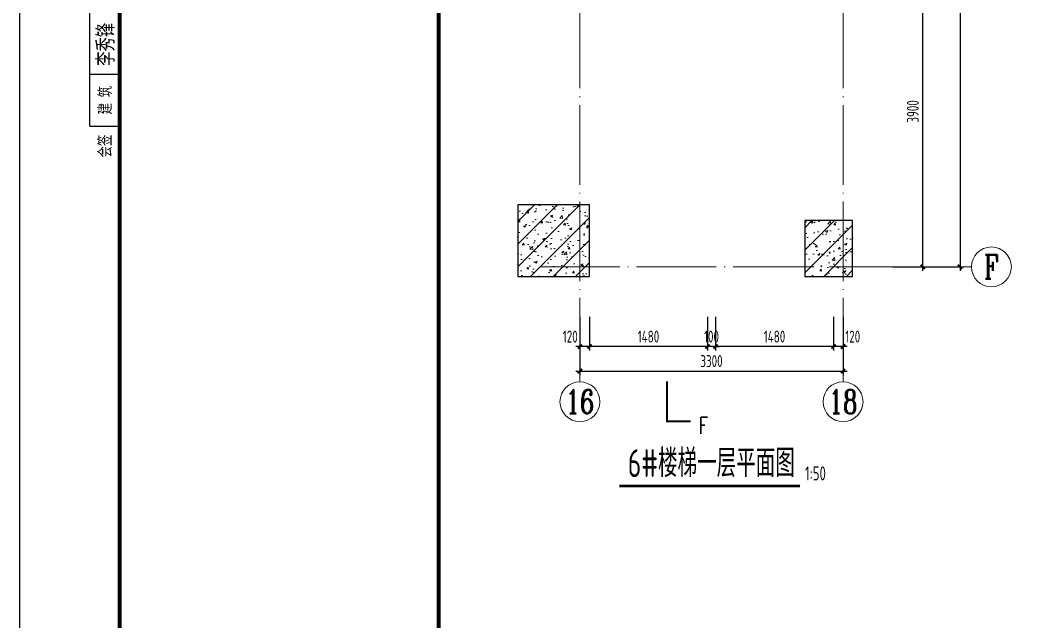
# Model space of a CAD drawing. Extents: x 56246 to 893198, y -950445 to -423535.
# Drawn here: x 487213 to 499740, y -478814 to -471274 of the extents above; entities that cross this region are included whole.
import ezdxf
from ezdxf.enums import TextEntityAlignment as Align

# ---------------------------------------------------------------- set-up
doc = ezdxf.new("R2010")
doc.units = 0
doc.header["$LTSCALE"] = 500
doc.linetypes.add('CONTINOUS', pattern=[0])
doc.linetypes.add('DOTE', pattern=[2.42, 2, -0.2, 0.02, -0.2])
for name, color, linetype, lineweight in [('0S-图框文字', 51, 'Continuous', 18), ('0S-柱-线', 50, 'Continuous', 30), ('0S-楼梯-文字', 4, 'Continuous', 20), ('0S-轴线', 1, 'DOTE', 13), ('0S-轴线尺寸', 6, 'CONTINOUS', 18), ('0S-轴线编号', 6, 'CONTINOUS', 18), ('上层柱线', 6, 'Continuous', 18)]:
    doc.layers.add(name, color=color, linetype=linetype, lineweight=lineweight)
doc.layers.add('T-TK', color=157, linetype='Continuous')
doc.layers.add('照明平面标注层', color=111, linetype='Continuous')
doc.styles.add('_TCH_LABEL', font='COMPLEX', dxfattribs={"bigfont": 'GBCBIG'})
doc.styles.add('TK2-TY', font='', dxfattribs={"width": 0.8})
doc.styles.add('TSSD_Axis', font='complex.shx', dxfattribs={"width": 0.7, "bigfont": 'hztxt.shx'})
doc.styles.add('TSSD_DIMENSION', font='tssdeng.shx', dxfattribs={"width": 0.7, "bigfont": 'Hztxt.shx'})
doc.styles.add('TSSD_Rein', font='Tssdeng.shx', dxfattribs={"width": 0.7, "bigfont": 'hztxt.shx'})
doc.styles.get('TK2-TY').set_extended_font_data('NSimSun')
doc.dimstyles.new('TSSD_50_50', dxfattribs={"dimtxt": 150, "dimasz": 50, "dimexe": 50, "dimexo": 125, "dimgap": 50, "dimtad": 1, "dimdec": 0, "dimzin": 0, "dimdsep": 46, "dimtxsty": 'TSSD_DIMENSION', "dimblk": 'ARCHTICK', "dimblk1": 'ARCHTICK', "dimblk2": 'ARCHTICK', "dimcen": 0, "dimdle": 50, "dimclrt": 7, "dimadec": 0, "dimazin": 0, "dimtfac": 1, "dimtdec": 0, "dimtix": 1, "dimtmove": 2, "dimatfit": 3, "dimfxl": 1, "dimtolj": 1, "dimtzin": 0, "dimarcsym": 0})
pattern_1 = [(45, (108593.12, 82353.43), (-141.421356, 141.421356), []), (50, (108593.12, 82353.43), (286.90407, -25.10085), [30, -330]), (355, (108593.12, 82353.43), (-55.50053, 300.87685), [24, -264]), (100.4514, (108617.03, 82351.34), (231.40375, 275.77582), [25.49608, -280.45684]), (46.1842, (108593.12, 82433.43), (426.89642, -66.2076), [45, -495]), (96.6356, (108628.7, 82427.9), (373.86508, 389.64715), [38.24412, -420.6852]), (351.1842, (108593.1, 82433.43), (373.86478, 389.64744), [36, -396]), (21, (108633.12, 82413.43), (238.76282, -161.04756), [30, -330]), (326, (108633.12, 82413.43), (97.32613, 290.06002), [24, -264]), (71.4514, (108653.02, 82400.01), (336.08905, 129.0122), [25.49608, -280.45684]), (37.5, (108593.12, 82353.43), (4.863942, 133.157542), [2, -260.8, 2, -268, 2, -265]), (7.5, (108593.12, 82353.43), (105.227815, 157.764685), [2, -152.8, 2, -254.8, 2, -101]), (327.5, (108503.92, 82353.43), (213.528974, -9.021949), [2, -100, 2, -312, 2, -414]), (317.5, (108463.92, 82353.43), (233.27447, 40.041993), [2, -130, 2, -207.2, 2, -294])]

# ---------------------------------------------------------------- blocks, each defined once
blk = doc.blocks.new('会签00', base_point=(408472, -305295))
blk.add_lwpolyline([(408472, -305295), (409222, -305295), (409222, -329195), (408472, -329195)], close=True)
at = {"style": 'TSSD_DIMENSION', "width": 0.8}
blk.add_text('李秀锋', height=450, rotation=90, dxfattribs=at).set_placement((409101, -327684))
blk = doc.blocks.new('A0-DWF')
at = {"layer": 'T-TK'}
for p, q in [((0, -84100), (0, 0)), ((118900, -84100), (118900, 0)), ((1750, -24900), (1750, -1000)), ((1750, -23600), (2500, -23600)), ((1750, -24900), (2500, -24900))]:
    blk.add_line(p, q, dxfattribs=at)
at = {"layer": 'T-TK', "const_width": 100}
for points in [[(2500, -83100), (117900, -83100), (117900, -1000), (2500, -1000)], [(10500, -83100), (2500, -83100), (2500, -21700), (10500, -21700)]]:
    blk.add_lwpolyline(points, close=True, dxfattribs=at)
at = {"layer": '0S-图框文字', "xscale": 0.999996, "yscale": 0.999996, "zscale": 0.999996}
blk.add_blockref('会签00', (1750, -1000), dxfattribs=at)
at = {"layer": 'T-TK', "style": 'TK2-TY', "width": 0.7}
for s, p in [('建 筑', (2128, -24250)), ('会签', (2125, -25402))]:
    blk.add_text(s, height=300, rotation=90, dxfattribs=at).set_placement(p, align=Align.MIDDLE_CENTER)
blk = doc.blocks.new('ts_axno')
at = {"color": 0, "linetype": 'ByBlock', "lineweight": -2}
blk.add_circle((0, 0), 0.5, dxfattribs=at)
at = {"color": 0, "linetype": 'ByBlock', "lineweight": -2, "style": 'TSSD_Axis', "width": 0.7}
blk.add_attdef('A', text='', height=0.6, dxfattribs=at).set_placement((0, 0), align=Align.MIDDLE_CENTER)
blk = doc.blocks.new('_ArchTick')
at = {"color": 0, "linetype": 'ByBlock', "const_width": 0.5}
blk.add_lwpolyline([(-0.53, -0.53), (0.53, 0.53)], dxfattribs=at)
blk = doc.blocks.new('*D831')
at = {"layer": '0S-轴线尺寸', "color": 0, "lineweight": -2, "transparency": 16777216}
for p, q in [((494234, -474996), (494234, -475728)), ((497534, -474996), (497534, -475728)), ((494184, -475678), (497584, -475678))]:
    blk.add_line(p, q, dxfattribs=at)
at = {"layer": 'Defpoints', "color": 0, "transparency": 16777216}
for p in [(494234, -474871), (497534, -474871), (497534, -475678)]:
    blk.add_point(p, dxfattribs=at)
at = {"layer": '0S-轴线尺寸', "color": 0, "lineweight": -2, "transparency": 16777216, "xscale": 50, "yscale": 50, "zscale": 50, "rotation": 180}
blk.add_blockref('_ArchTick', (494234, -475678), dxfattribs=at)
at = {"layer": '0S-轴线尺寸', "color": 0, "lineweight": -2, "transparency": 16777216, "xscale": 50, "yscale": 50, "zscale": 50}
blk.add_blockref('_ArchTick', (497534, -475678), dxfattribs=at)
at = {"layer": '0S-轴线尺寸', "color": 7, "transparency": 16777216, "insert": (495884, -475553), "char_height": 150, "attachment_point": 5, "style": 'TSSD_DIMENSION'}
blk.add_mtext('\\A1;3300', dxfattribs=at)
blk = doc.blocks.new('*D832')
at = {"layer": '0S-轴线尺寸', "color": 0, "lineweight": -2, "transparency": 16777216}
for p, q in [((499000, -464321), (499000, -474421)), ((498159, -464371), (499050, -464371)), ((498159, -474371), (499050, -474371))]:
    blk.add_line(p, q, dxfattribs=at)
at = {"layer": 'Defpoints', "color": 0, "transparency": 16777216}
for p in [(498034, -464371), (498034, -474371), (499000, -474371)]:
    blk.add_point(p, dxfattribs=at)
at = {"layer": '0S-轴线尺寸', "color": 0, "lineweight": -2, "transparency": 16777216, "xscale": 50, "yscale": 50, "zscale": 50}
for p, rotation in [((499000, -464371), 90), ((499000, -474371), 270)]:
    blk.add_blockref('_ArchTick', p, dxfattribs=dict(at, rotation=rotation))
at = {"layer": '0S-轴线尺寸', "color": 7, "transparency": 16777216, "insert": (498875, -469371), "char_height": 150, "attachment_point": 5, "rotation": 90, "style": 'TSSD_DIMENSION'}
blk.add_mtext('\\A1;10000', dxfattribs=at)
blk = doc.blocks.new('*D833')
at = {"layer": '0S-轴线尺寸', "color": 0, "lineweight": -2, "transparency": 16777216}
for p, q in [((494354, -474996), (494354, -475421)), ((495834, -474996), (495834, -475421)), ((495884, -475371), (494304, -475371))]:
    blk.add_line(p, q, dxfattribs=at)
at = {"layer": 'Defpoints', "color": 0, "transparency": 16777216}
for p in [(494354, -474871), (495834, -474871), (494354, -475371)]:
    blk.add_point(p, dxfattribs=at)
at = {"layer": '0S-轴线尺寸', "color": 0, "lineweight": -2, "transparency": 16777216, "xscale": 50, "yscale": 50, "zscale": 50, "rotation": 180}
blk.add_blockref('_ArchTick', (494354, -475371), dxfattribs=at)
at = {"layer": '0S-轴线尺寸', "color": 0, "lineweight": -2, "transparency": 16777216, "xscale": 50, "yscale": 50, "zscale": 50}
blk.add_blockref('_ArchTick', (495834, -475371), dxfattribs=at)
at = {"layer": '0S-轴线尺寸', "color": 7, "transparency": 16777216, "insert": (495094, -475246), "char_height": 150, "attachment_point": 5, "style": 'TSSD_DIMENSION'}
blk.add_mtext('\\A1;1480', dxfattribs=at)
blk = doc.blocks.new('*D834')
at = {"layer": '0S-轴线尺寸', "color": 0, "lineweight": -2, "transparency": 16777216}
for p, q in [((494234, -474996), (494234, -475421)), ((494354, -474996), (494354, -475421)), ((494404, -475371), (494184, -475371))]:
    blk.add_line(p, q, dxfattribs=at)
at = {"layer": 'Defpoints', "color": 0, "transparency": 16777216}
for p in [(494234, -474871), (494354, -474871), (494234, -475371)]:
    blk.add_point(p, dxfattribs=at)
at = {"layer": '0S-轴线尺寸', "color": 0, "lineweight": -2, "transparency": 16777216, "xscale": 50, "yscale": 50, "zscale": 50, "rotation": 180}
blk.add_blockref('_ArchTick', (494234, -475371), dxfattribs=at)
at = {"layer": '0S-轴线尺寸', "color": 0, "lineweight": -2, "transparency": 16777216, "xscale": 50, "yscale": 50, "zscale": 50}
blk.add_blockref('_ArchTick', (494354, -475371), dxfattribs=at)
at = {"layer": '0S-轴线尺寸', "color": 7, "transparency": 16777216, "insert": (494113, -475246), "char_height": 150, "attachment_point": 5, "style": 'TSSD_DIMENSION'}
blk.add_mtext('\\A1;120', dxfattribs=at)
blk = doc.blocks.new('*D835')
at = {"layer": '0S-轴线尺寸', "color": 0, "lineweight": -2, "transparency": 16777216}
for p, q in [((498159, -470471), (498584, -470471)), ((498534, -474421), (498534, -470421)), ((498159, -474371), (498584, -474371))]:
    blk.add_line(p, q, dxfattribs=at)
at = {"layer": 'Defpoints', "color": 0, "transparency": 16777216}
for p in [(498034, -470471), (498534, -470471), (498034, -474371)]:
    blk.add_point(p, dxfattribs=at)
at = {"layer": '0S-轴线尺寸', "color": 0, "lineweight": -2, "transparency": 16777216, "xscale": 50, "yscale": 50, "zscale": 50}
for p, rotation in [((498534, -470471), 90), ((498534, -474371), 270)]:
    blk.add_blockref('_ArchTick', p, dxfattribs=dict(at, rotation=rotation))
at = {"layer": '0S-轴线尺寸', "color": 7, "transparency": 16777216, "insert": (498409, -472421), "char_height": 150, "attachment_point": 5, "rotation": 90, "style": 'TSSD_DIMENSION'}
blk.add_mtext('\\A1;3900', dxfattribs=at)
blk = doc.blocks.new('*D836')
at = {"layer": '0S-轴线尺寸', "color": 0, "lineweight": -2, "transparency": 16777216}
for p, q in [((495834, -474996), (495834, -475421)), ((495934, -474996), (495934, -475421)), ((495834, -475371), (495784, -475371)), ((495934, -475371), (495834, -475371)), ((495934, -475371), (495984, -475371))]:
    blk.add_line(p, q, dxfattribs=at)
at = {"layer": 'Defpoints', "color": 0, "transparency": 16777216}
for p in [(495834, -474871), (495934, -474871), (495834, -475371)]:
    blk.add_point(p, dxfattribs=at)
at = {"layer": '0S-轴线尺寸', "color": 0, "lineweight": -2, "transparency": 16777216, "xscale": 50, "yscale": 50, "zscale": 50}
blk.add_blockref('_ArchTick', (495834, -475371), dxfattribs=at)
at = {"layer": '0S-轴线尺寸', "color": 0, "lineweight": -2, "transparency": 16777216, "xscale": 50, "yscale": 50, "zscale": 50, "rotation": 180}
blk.add_blockref('_ArchTick', (495934, -475371), dxfattribs=at)
at = {"layer": '0S-轴线尺寸', "color": 7, "transparency": 16777216, "insert": (495884, -475246), "char_height": 150, "attachment_point": 5, "style": 'TSSD_DIMENSION'}
blk.add_mtext('\\A1;100', dxfattribs=at)
blk = doc.blocks.new('*D837')
at = {"layer": '0S-轴线尺寸', "color": 0, "lineweight": -2, "transparency": 16777216}
for p, q in [((495934, -474996), (495934, -475421)), ((497414, -474996), (497414, -475421)), ((497464, -475371), (495884, -475371))]:
    blk.add_line(p, q, dxfattribs=at)
at = {"layer": 'Defpoints', "color": 0, "transparency": 16777216}
for p in [(495934, -474871), (497414, -474871), (495934, -475371)]:
    blk.add_point(p, dxfattribs=at)
at = {"layer": '0S-轴线尺寸', "color": 0, "lineweight": -2, "transparency": 16777216, "xscale": 50, "yscale": 50, "zscale": 50, "rotation": 180}
blk.add_blockref('_ArchTick', (495934, -475371), dxfattribs=at)
at = {"layer": '0S-轴线尺寸', "color": 0, "lineweight": -2, "transparency": 16777216, "xscale": 50, "yscale": 50, "zscale": 50}
blk.add_blockref('_ArchTick', (497414, -475371), dxfattribs=at)
at = {"layer": '0S-轴线尺寸', "color": 7, "transparency": 16777216, "insert": (496674, -475246), "char_height": 150, "attachment_point": 5, "style": 'TSSD_DIMENSION'}
blk.add_mtext('\\A1;1480', dxfattribs=at)
blk = doc.blocks.new('*D838')
at = {"layer": '0S-轴线尺寸', "color": 0, "lineweight": -2, "transparency": 16777216}
for p, q in [((497414, -474996), (497414, -475421)), ((497534, -474996), (497534, -475421)), ((497584, -475371), (497364, -475371))]:
    blk.add_line(p, q, dxfattribs=at)
at = {"layer": 'Defpoints', "color": 0, "transparency": 16777216}
for p in [(497414, -474871), (497534, -474871), (497414, -475371)]:
    blk.add_point(p, dxfattribs=at)
at = {"layer": '0S-轴线尺寸', "color": 0, "lineweight": -2, "transparency": 16777216, "xscale": 50, "yscale": 50, "zscale": 50, "rotation": 180}
blk.add_blockref('_ArchTick', (497414, -475371), dxfattribs=at)
at = {"layer": '0S-轴线尺寸', "color": 0, "lineweight": -2, "transparency": 16777216, "xscale": 50, "yscale": 50, "zscale": 50}
blk.add_blockref('_ArchTick', (497534, -475371), dxfattribs=at)
at = {"layer": '0S-轴线尺寸', "color": 7, "transparency": 16777216, "insert": (497655, -475246), "char_height": 150, "attachment_point": 5, "style": 'TSSD_DIMENSION'}
blk.add_mtext('\\A1;120', dxfattribs=at)

msp = doc.modelspace()

# ---------------------------------------------------------------- hatches: boundary and pattern name
at = {"layer": '上层柱线'}
h = msp.add_hatch(dxfattribs=at)
h.set_pattern_fill('钢筋混凝土', color=256, scale=40, pattern_type=2)
h.set_pattern_definition(pattern_1)
h.paths.add_polyline_path([(494354.0237, -474491.0171), (494354.0237, -473591.0196), (493454.0237, -473591.0196), (493454.0237, -474491.0171)])
h = msp.add_hatch(dxfattribs=at)
h.set_pattern_fill('钢筋混凝土', color=256, scale=40, pattern_type=2)
h.set_pattern_definition(pattern_1)
h.paths.add_polyline_path([(497654.0237, -474491.0171), (497654.0237, -473791.0171), (497054.0237, -473791.0171), (497054.0237, -474491.0171)])

# ---------------------------------------------------------------- linework, layer by layer
at = {"layer": '0S-柱-线'}
for points in [[(494354.0237, -474491.0196), (494354.0237, -473591.0196), (493454.0237, -473591.0196), (493454.0237, -474491.0196)], [(497654.0237, -474491.0171), (497654.0237, -473791.0171), (497054.0237, -473791.0171), (497054.0237, -474491.0171)]]:
    msp.add_lwpolyline(points, close=True, dxfattribs=at)
at = {"layer": '0S-楼梯-文字'}
for points, const_width in [([(495624.1469, -476308.7732), (495324.1469, -476308.7732), (495324.1469, -475808.7732)], 25), ([(494729.7865, -477119.3135), (496995.1323, -477119.3135)], 35)]:
    msp.add_lwpolyline(points, dxfattribs=dict(at, const_width=const_width))
at = {"layer": '0S-轴线'}
for p, q in [((494234.0237, -463871.0176), (494234.0237, -474871.0176)), ((497534.0237, -463871.0176), (497534.0237, -474871.0176)), ((493734.0237, -474371.0176), (498034.0237, -474371.0176))]:
    msp.add_line(p, q, dxfattribs=at)
at = {"layer": '0S-轴线尺寸'}
for p, q in [((494234.0237, -474871.0176), (494234.0237, -475812.6017)), ((497534.0237, -474871.0176), (497534.0237, -475812.6017))]:
    msp.add_line(p, q, dxfattribs=at)
at = {"layer": '0S-轴线编号'}
msp.add_line((498034.0237, -474371.0176), (499143.6896, -474371.0176), dxfattribs=at)
at = {"layer": '上层柱线'}
msp.add_lwpolyline([(497654.0237, -474491.0171), (497654.0237, -473791.0171), (497054.0237, -473791.0171), (497054.0237, -474491.0171)], close=True, dxfattribs=at)

# ---------------------------------------------------------------- block references
at = {"layer": '0S-轴线编号'}
ref = msp.add_blockref('ts_axno', (499393.6896, -474371.0176), dxfattribs=dict(at, xscale=500, yscale=500, zscale=500))
ref.add_attrib('18', 'F', dxfattribs={"height": 300, "style": 'TSSD_Axis', "width": 0.7}).set_placement((499393.6896, -474371.0176), align=Align.MIDDLE_CENTER)
ref = msp.add_blockref('ts_axno', (494234.0237, -476062.6017), dxfattribs=dict(at, xscale=500, yscale=500, zscale=500))
ref.add_attrib('17', '16', dxfattribs={"height": 300, "style": 'TSSD_Axis', "width": 0.7}).set_placement((494234.0237, -476062.6017), align=Align.MIDDLE_CENTER)
ref = msp.add_blockref('ts_axno', (497534.0237, -476062.6017), dxfattribs=dict(at, xscale=500, yscale=500, zscale=500))
ref.add_attrib('18', '18', dxfattribs={"height": 300, "style": 'TSSD_Axis', "width": 0.7}).set_placement((497534.0237, -476062.6017), align=Align.MIDDLE_CENTER)
at = {"layer": '照明平面标注层', "xscale": 0.5, "yscale": 0.5, "zscale": 0.5}
for p in [(427763.4361, -460154.8059), (487213.4361, -460154.8059)]:
    msp.add_blockref('A0-DWF', p, dxfattribs=at)

# ---------------------------------------------------------------- texts
at = {"layer": '0S-楼梯-文字'}
for s, height, style, width, p in [('F', 212.5, '_TCH_LABEL', 0.705882, (495722.8317, -476467.7018)), ('6#楼梯一层平面图', 350, 'TSSD_DIMENSION', 0.7, (494834.2694, -477008.5852)), ('1:50', 175, 'TSSD_Rein', 0.7, (497056.7855, -477049.3135))]:
    msp.add_text(s, height=height, dxfattribs=dict(at, style=style, width=width)).set_placement(p)

# ---------------------------------------------------------------- dimensions: what is measured, and where the dimension line sits
at = {"layer": '0S-轴线尺寸'}
for base, p1, p2, angle, picture, middle in [((498999.5051, -474371.0176), (498034.0237, -464371.0176), (498034.0237, -474371.0176), 270, '*D832', (498874.5051, -469371.0176)), ((497534.0237, -475678.3873), (494234.0237, -474871.0176), (497534.0237, -474871.0176), 180, '*D831', (495884.0237, -475553.3873))]:
    dim = msp.add_linear_dim(base=base, p1=p1, p2=p2, angle=angle, dimstyle='TSSD_50_50', dxfattribs=at)
    dim.commit()
    dim.dimension.update_dxf_attribs({"geometry": picture, "text_midpoint": middle})
for p1, p2, distance, picture, middle in [((498034.0237, -474371.0176), (498034.0237, -470471.0176), -500, '*D835', (498409.0237, -472421.0176)), ((495834.0237, -474871.0176), (494354.0237, -474871.0176), 500, '*D833', (495094.0237, -475246.0176)), ((495934.0237, -474871.0176), (495834.0237, -474871.0176), 500, '*D836', (495884.0237, -475246.0176)), ((497414.0237, -474871.0176), (495934.0237, -474871.0176), 500, '*D837', (496674.0237, -475246.0176))]:
    dim = msp.add_aligned_dim(p1=p1, p2=p2, distance=distance, dimstyle='TSSD_50_50', dxfattribs=at)
    dim.commit()
    dim.dimension.update_dxf_attribs({"geometry": picture, "text_midpoint": middle})
for base, p1, p2, picture, middle in [((494234.0237, -475371.0176), (494354.0237, -474871.0176), (494234.0237, -474871.0176), '*D834', (494113.0622, -475246.0176)), ((497414.0237, -475371.0176), (497534.0237, -474871.0176), (497414.0237, -474871.0176), '*D838', (497654.9853, -475246.0176))]:
    dim = msp.add_linear_dim(base=base, p1=p1, p2=p2, angle=180, dimstyle='TSSD_50_50', dxfattribs=at)
    dim.commit()
    dim.dimension.update_dxf_attribs({"geometry": picture, "text_midpoint": middle, "dimtype": 161})

doc.saveas('drawing.dxf')
